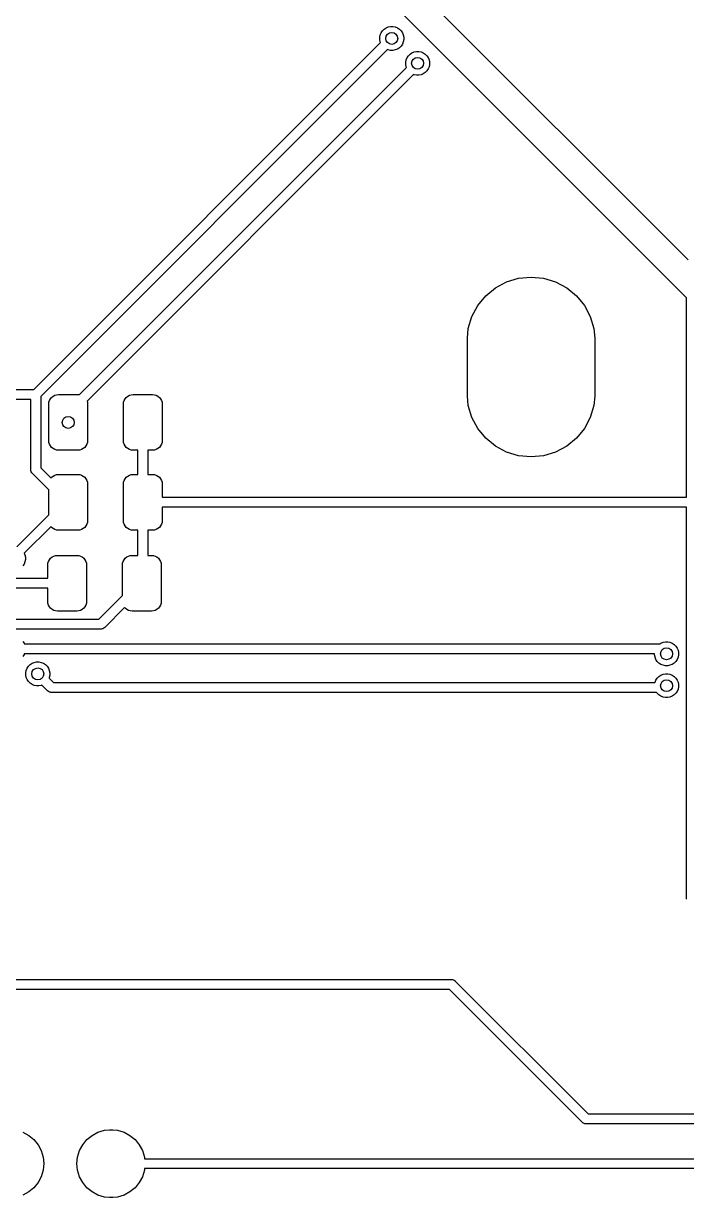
# Model space of a CAD drawing. Extents: x 0.8 to 4.31, y -4.31 to -0.81.
# Drawn here: x 1.457 to 2.112, y -4.295 to -3.135 of the extents above; entities that cross this region are included whole.
import ezdxf

# ---------------------------------------------------------------- set-up
doc = ezdxf.new("R2010")
doc.units = 0
doc.header["$MEASUREMENT"] = 0
doc.layers.add('BLACK', color=7, linetype='CONTINUOUS')

msp = doc.modelspace()

# ---------------------------------------------------------------- linework, layer by layer
at = {"layer": 'BLACK', "linetype": 'CONTINUOUS'}
for p, q in [((1.5048, -2.75951), (2.11389, -3.3686)), ((2.10954, -3.40323), (1.48532, -2.779)), ((1.80951, -3.14616), (1.8104, -3.14401)), ((1.8104, -3.14401), (1.81169, -3.14208)), ((1.81169, -3.14208), (1.81334, -3.14043)), ((1.81334, -3.14043), (1.81527, -3.13914)), ((1.81527, -3.13914), (1.81742, -3.13825)), ((1.81742, -3.13825), (1.8197, -3.1378)), ((1.8197, -3.1378), (1.82203, -3.1378)), ((1.82203, -3.1378), (1.82431, -3.13825)), ((1.82431, -3.13825), (1.82646, -3.13914)), ((1.82646, -3.13914), (1.8284, -3.14043)), ((1.8284, -3.14043), (1.83004, -3.14208)), ((1.83004, -3.14208), (1.83133, -3.14401)), ((1.83133, -3.14401), (1.83222, -3.14616)), ((1.46697, -3.49654), (1.80979, -3.15372)), ((1.80906, -3.14844), (1.80951, -3.14616)), ((1.80906, -3.15077), (1.80906, -3.14844)), ((1.80951, -3.15305), (1.80906, -3.15077)), ((1.80979, -3.15372), (1.80951, -3.15305)), ((1.83133, -3.1552), (1.83004, -3.15714)), ((1.83222, -3.15305), (1.83133, -3.1552)), ((1.83222, -3.14616), (1.83268, -3.14844)), ((1.83268, -3.15077), (1.83222, -3.15305)), ((1.83268, -3.14844), (1.83268, -3.15077)), ((1.81675, -3.16068), (1.47393, -3.5035)), ((1.81742, -3.16096), (1.81675, -3.16068)), ((1.8197, -3.16142), (1.81742, -3.16096)), ((1.82203, -3.16142), (1.8197, -3.16142)), ((1.82431, -3.16096), (1.82203, -3.16142)), ((1.82646, -3.16007), (1.82431, -3.16096)), ((1.8284, -3.15878), (1.82646, -3.16007)), ((1.83004, -3.15714), (1.8284, -3.15878)), ((1.83598, -3.16862), (1.83728, -3.16668)), ((1.83728, -3.16668), (1.83892, -3.16504)), ((1.83892, -3.16504), (1.84086, -3.16375)), ((1.84086, -3.16375), (1.84301, -3.16286)), ((1.84301, -3.16286), (1.84529, -3.1624)), ((1.84529, -3.1624), (1.84761, -3.1624)), ((1.84761, -3.1624), (1.8499, -3.16286)), ((1.8499, -3.16286), (1.85205, -3.16375)), ((1.85205, -3.16375), (1.85398, -3.16504)), ((1.85398, -3.16504), (1.85563, -3.16668)), ((1.85563, -3.16668), (1.85692, -3.16862)), ((1.512, -3.50171), (1.83537, -3.17833)), ((1.83464, -3.17305), (1.83509, -3.17077)), ((1.83464, -3.17538), (1.83464, -3.17305)), ((1.83509, -3.17766), (1.83464, -3.17538)), ((1.83509, -3.17077), (1.83598, -3.16862)), ((1.83537, -3.17833), (1.83509, -3.17766)), ((1.85692, -3.16862), (1.85781, -3.17077)), ((1.85781, -3.17766), (1.85692, -3.17981)), ((1.85781, -3.17077), (1.85826, -3.17305)), ((1.85826, -3.17538), (1.85781, -3.17766)), ((1.85826, -3.17305), (1.85826, -3.17538)), ((1.84233, -3.18529), (1.51962, -3.50801)), ((1.84301, -3.18557), (1.84233, -3.18529)), ((1.84529, -3.18602), (1.84301, -3.18557)), ((1.84761, -3.18602), (1.84529, -3.18602)), ((1.8499, -3.18557), (1.84761, -3.18602)), ((1.85205, -3.18468), (1.8499, -3.18557)), ((1.85398, -3.18339), (1.85205, -3.18468)), ((1.85563, -3.18174), (1.85398, -3.18339)), ((1.85692, -3.17981), (1.85563, -3.18174)), ((1.93444, -3.39034), (1.94631, -3.38674)), ((1.94631, -3.38674), (1.95866, -3.38552)), ((1.95866, -3.38552), (1.97101, -3.38674)), ((1.97101, -3.38674), (1.98288, -3.39034)), ((1.9139, -3.40406), (1.9235, -3.39619)), ((1.9235, -3.39619), (1.93444, -3.39034)), ((1.98288, -3.39034), (1.99383, -3.39619)), ((1.99383, -3.39619), (2.00342, -3.40406)), ((1.90603, -3.41365), (1.9139, -3.40406)), ((2.00342, -3.40406), (2.01129, -3.41365)), ((2.1122, -3.40589), (2.10954, -3.40323)), ((2.10954, -3.40323), (2.10954, -3.40323)), ((2.1122, -3.5243), (2.1122, -3.40589)), ((1.90018, -3.4246), (1.90603, -3.41365)), ((2.01129, -3.41365), (2.01714, -3.4246)), ((1.89658, -3.43647), (1.90018, -3.4246)), ((2.01714, -3.4246), (2.02074, -3.43647)), ((1.89567, -3.44572), (1.89658, -3.43647)), ((1.89567, -3.50309), (1.89567, -3.44572)), ((2.02074, -3.43647), (2.02165, -3.44572)), ((2.02165, -3.44572), (2.02165, -3.50309)), ((1.13912, -3.49654), (1.46697, -3.49654)), ((1.47393, -3.5035), (1.47393, -3.5741)), ((1.48342, -3.50583), (1.48461, -3.50438)), ((1.48461, -3.50438), (1.48607, -3.50318)), ((1.48607, -3.50318), (1.48773, -3.5023)), ((1.48773, -3.5023), (1.48953, -3.50175)), ((1.48953, -3.50175), (1.4914, -3.50157)), ((1.4914, -3.50157), (1.51059, -3.50157)), ((1.51059, -3.50157), (1.512, -3.50171)), ((1.55724, -3.50583), (1.55843, -3.50438)), ((1.55843, -3.50438), (1.55989, -3.50318)), ((1.55989, -3.50318), (1.56155, -3.5023)), ((1.56155, -3.5023), (1.56335, -3.50175)), ((1.56335, -3.50175), (1.56522, -3.50157)), ((1.56522, -3.50157), (1.58441, -3.50157)), ((1.58441, -3.50157), (1.58628, -3.50175)), ((1.58628, -3.50175), (1.58808, -3.5023)), ((1.58808, -3.5023), (1.58974, -3.50318)), ((1.58974, -3.50318), (1.5912, -3.50438)), ((1.5912, -3.50438), (1.59239, -3.50583)), ((1.89658, -3.51235), (1.89567, -3.50309)), ((2.02165, -3.50309), (2.02074, -3.51235)), ((1.46409, -3.50639), (1.14141, -3.50639)), ((1.46409, -3.5759), (1.46409, -3.50639)), ((1.4818, -3.51116), (1.48199, -3.50929)), ((1.4818, -3.54709), (1.4818, -3.51116)), ((1.48199, -3.50929), (1.48253, -3.50749)), ((1.48253, -3.50749), (1.48342, -3.50583)), ((1.51962, -3.50801), (1.52, -3.50929)), ((1.52, -3.50929), (1.52019, -3.51116)), ((1.52019, -3.51116), (1.52019, -3.54709)), ((1.55562, -3.51116), (1.55581, -3.50929)), ((1.55562, -3.54709), (1.55562, -3.51116)), ((1.55581, -3.50929), (1.55635, -3.50749)), ((1.55635, -3.50749), (1.55724, -3.50583)), ((1.59239, -3.50583), (1.59328, -3.50749)), ((1.59328, -3.50749), (1.59382, -3.50929)), ((1.59382, -3.50929), (1.59401, -3.51116)), ((1.59401, -3.51116), (1.59401, -3.54709)), ((1.90018, -3.52422), (1.89658, -3.51235)), ((2.02074, -3.51235), (2.01714, -3.52422)), ((1.90603, -3.53517), (1.90018, -3.52422)), ((2.01714, -3.52422), (2.01129, -3.53517)), ((2.1122, -3.60304), (2.1122, -3.5243)), ((2.1122, -3.5243), (2.1122, -3.5243)), ((1.9139, -3.54476), (1.90603, -3.53517)), ((2.01129, -3.53517), (2.00342, -3.54476)), ((1.48199, -3.54896), (1.4818, -3.54709)), ((1.48253, -3.55076), (1.48199, -3.54896)), ((1.48342, -3.55242), (1.48253, -3.55076)), ((1.51946, -3.55076), (1.51857, -3.55242)), ((1.52, -3.54896), (1.51946, -3.55076)), ((1.52019, -3.54709), (1.52, -3.54896)), ((1.55581, -3.54896), (1.55562, -3.54709)), ((1.55635, -3.55076), (1.55581, -3.54896)), ((1.55724, -3.55242), (1.55635, -3.55076)), ((1.59328, -3.55076), (1.59239, -3.55242)), ((1.59382, -3.54896), (1.59328, -3.55076)), ((1.59401, -3.54709), (1.59382, -3.54896)), ((1.9235, -3.55263), (1.9139, -3.54476)), ((2.00342, -3.54476), (1.99383, -3.55263)), ((1.48461, -3.55387), (1.48342, -3.55242)), ((1.48607, -3.55507), (1.48461, -3.55387)), ((1.48773, -3.55595), (1.48607, -3.55507)), ((1.48953, -3.5565), (1.48773, -3.55595)), ((1.4914, -3.55669), (1.48953, -3.5565)), ((1.51059, -3.55669), (1.4914, -3.55669)), ((1.51246, -3.5565), (1.51059, -3.55669)), ((1.51426, -3.55595), (1.51246, -3.5565)), ((1.51592, -3.55507), (1.51426, -3.55595)), ((1.51738, -3.55387), (1.51592, -3.55507)), ((1.51857, -3.55242), (1.51738, -3.55387)), ((1.55843, -3.55387), (1.55724, -3.55242)), ((1.55989, -3.55507), (1.55843, -3.55387)), ((1.56155, -3.55595), (1.55989, -3.55507)), ((1.56335, -3.5565), (1.56155, -3.55595)), ((1.56522, -3.55669), (1.56335, -3.5565)), ((1.56989, -3.55669), (1.56522, -3.55669)), ((1.56989, -3.58057), (1.56989, -3.55669)), ((1.58441, -3.55669), (1.57974, -3.55669)), ((1.57974, -3.55669), (1.57974, -3.58057)), ((1.58628, -3.5565), (1.58441, -3.55669)), ((1.58808, -3.55595), (1.58628, -3.5565)), ((1.58974, -3.55507), (1.58808, -3.55595)), ((1.5912, -3.55387), (1.58974, -3.55507)), ((1.59239, -3.55242), (1.5912, -3.55387)), ((1.93444, -3.55848), (1.9235, -3.55263)), ((1.94631, -3.56208), (1.93444, -3.55848)), ((1.95866, -3.5633), (1.94631, -3.56208)), ((1.97101, -3.56208), (1.95866, -3.5633)), ((1.98288, -3.55848), (1.97101, -3.56208)), ((1.99383, -3.55263), (1.98288, -3.55848)), ((1.47393, -3.5741), (1.48398, -3.58415)), ((1.46406, -3.57614), (1.46409, -3.5759)), ((1.46409, -3.57638), (1.46406, -3.57614)), ((1.46416, -3.5771), (1.46409, -3.57638)), ((1.46409, -3.57638), (1.46409, -3.57638)), ((1.46444, -3.57803), (1.46416, -3.5771)), ((1.4649, -3.57888), (1.46444, -3.57803)), ((1.46551, -3.57963), (1.4649, -3.57888)), ((1.4657, -3.57979), (1.46551, -3.57963)), ((1.4818, -3.59589), (1.4657, -3.57979)), ((1.48398, -3.58415), (1.48461, -3.58338)), ((1.48461, -3.58338), (1.48607, -3.58218)), ((1.48607, -3.58218), (1.48773, -3.5813)), ((1.48773, -3.5813), (1.48953, -3.58075)), ((1.48953, -3.58075), (1.4914, -3.58057)), ((1.4914, -3.58057), (1.51059, -3.58057)), ((1.51059, -3.58057), (1.51246, -3.58075)), ((1.51246, -3.58075), (1.51426, -3.5813)), ((1.51426, -3.5813), (1.51592, -3.58218)), ((1.51592, -3.58218), (1.51738, -3.58338)), ((1.51738, -3.58338), (1.51857, -3.58483)), ((1.51857, -3.58483), (1.51946, -3.58649)), ((1.55635, -3.58649), (1.55724, -3.58483)), ((1.55724, -3.58483), (1.55843, -3.58338)), ((1.55843, -3.58338), (1.55989, -3.58218)), ((1.55989, -3.58218), (1.56155, -3.5813)), ((1.56155, -3.5813), (1.56335, -3.58075)), ((1.56335, -3.58075), (1.56522, -3.58057)), ((1.56522, -3.58057), (1.56989, -3.58057)), ((1.57974, -3.58057), (1.58441, -3.58057)), ((1.58441, -3.58057), (1.58628, -3.58075)), ((1.58628, -3.58075), (1.58808, -3.5813)), ((1.58808, -3.5813), (1.58974, -3.58218)), ((1.58974, -3.58218), (1.5912, -3.58338)), ((1.5912, -3.58338), (1.59239, -3.58483)), ((1.59239, -3.58483), (1.59328, -3.58649)), ((1.4818, -3.62036), (1.4818, -3.59589)), ((1.51946, -3.58649), (1.52, -3.58829)), ((1.52, -3.58829), (1.52019, -3.59016)), ((1.52019, -3.59016), (1.52019, -3.62609)), ((1.55562, -3.59016), (1.55581, -3.58829)), ((1.55562, -3.62609), (1.55562, -3.59016)), ((1.55581, -3.58829), (1.55635, -3.58649)), ((1.59328, -3.58649), (1.59382, -3.58829)), ((1.59382, -3.58829), (1.59401, -3.59016)), ((1.59401, -3.59016), (1.59401, -3.6032)), ((1.59401, -3.6032), (2.1122, -3.6032)), ((2.1122, -3.6032), (2.1122, -3.60304)), ((2.1122, -3.60304), (2.1122, -3.60304)), ((1.45005, -3.65211), (1.4818, -3.62036)), ((2.1122, -3.61305), (1.59401, -3.61305)), ((1.59401, -3.61305), (1.59401, -3.62609)), ((2.1122, -3.99696), (2.1122, -3.61305)), ((1.48398, -3.6321), (1.45756, -3.65852)), ((1.48461, -3.63287), (1.48398, -3.6321)), ((1.51857, -3.63142), (1.51738, -3.63287)), ((1.51946, -3.62976), (1.51857, -3.63142)), ((1.52, -3.62796), (1.51946, -3.62976)), ((1.52019, -3.62609), (1.52, -3.62796)), ((1.55581, -3.62796), (1.55562, -3.62609)), ((1.55635, -3.62976), (1.55581, -3.62796)), ((1.55724, -3.63142), (1.55635, -3.62976)), ((1.55843, -3.63287), (1.55724, -3.63142)), ((1.59239, -3.63142), (1.5912, -3.63287)), ((1.59328, -3.62976), (1.59239, -3.63142)), ((1.59382, -3.62796), (1.59328, -3.62976)), ((1.59401, -3.62609), (1.59382, -3.62796)), ((1.48607, -3.63407), (1.48461, -3.63287)), ((1.48773, -3.63495), (1.48607, -3.63407)), ((1.48953, -3.6355), (1.48773, -3.63495)), ((1.4914, -3.63569), (1.48953, -3.6355)), ((1.51059, -3.63569), (1.4914, -3.63569)), ((1.51246, -3.6355), (1.51059, -3.63569)), ((1.51426, -3.63495), (1.51246, -3.6355)), ((1.51592, -3.63407), (1.51426, -3.63495)), ((1.51738, -3.63287), (1.51592, -3.63407)), ((1.55989, -3.63407), (1.55843, -3.63287)), ((1.56155, -3.63495), (1.55989, -3.63407)), ((1.56335, -3.6355), (1.56155, -3.63495)), ((1.56522, -3.63569), (1.56335, -3.6355)), ((1.56989, -3.63569), (1.56522, -3.63569)), ((1.56989, -3.66057), (1.56989, -3.63569)), ((1.58441, -3.63569), (1.57974, -3.63569)), ((1.57974, -3.63569), (1.57974, -3.66057)), ((1.58628, -3.6355), (1.58441, -3.63569)), ((1.58808, -3.63495), (1.58628, -3.6355)), ((1.58974, -3.63407), (1.58808, -3.63495)), ((1.5912, -3.63287), (1.58974, -3.63407)), ((1.45821, -3.66696), (1.45732, -3.66911)), ((1.45756, -3.65852), (1.45821, -3.66007)), ((1.45821, -3.66007), (1.45866, -3.66236)), ((1.45866, -3.66468), (1.45821, -3.66696)), ((1.45866, -3.66236), (1.45866, -3.66468)), ((1.48099, -3.66829), (1.48153, -3.66649)), ((1.48153, -3.66649), (1.48242, -3.66483)), ((1.48242, -3.66483), (1.48361, -3.66338)), ((1.48361, -3.66338), (1.48507, -3.66218)), ((1.48507, -3.66218), (1.48673, -3.6613)), ((1.48673, -3.6613), (1.48853, -3.66075)), ((1.48853, -3.66075), (1.4904, -3.66057)), ((1.4904, -3.66057), (1.50959, -3.66057)), ((1.50959, -3.66057), (1.51146, -3.66075)), ((1.51146, -3.66075), (1.51326, -3.6613)), ((1.51326, -3.6613), (1.51492, -3.66218)), ((1.51492, -3.66218), (1.51638, -3.66338)), ((1.51638, -3.66338), (1.51757, -3.66483)), ((1.51757, -3.66483), (1.51846, -3.66649)), ((1.51846, -3.66649), (1.519, -3.66829)), ((1.55481, -3.66829), (1.55535, -3.66649)), ((1.55535, -3.66649), (1.55624, -3.66483)), ((1.55624, -3.66483), (1.55743, -3.66338)), ((1.55743, -3.66338), (1.55889, -3.66218)), ((1.55889, -3.66218), (1.56055, -3.6613)), ((1.56055, -3.6613), (1.56235, -3.66075)), ((1.56235, -3.66075), (1.56422, -3.66057)), ((1.56422, -3.66057), (1.56989, -3.66057)), ((1.57974, -3.66057), (1.58341, -3.66057)), ((1.58341, -3.66057), (1.58528, -3.66075)), ((1.58528, -3.66075), (1.58708, -3.6613)), ((1.58708, -3.6613), (1.58874, -3.66218)), ((1.58874, -3.66218), (1.5902, -3.66338)), ((1.5902, -3.66338), (1.59139, -3.66483)), ((1.59139, -3.66483), (1.59228, -3.66649)), ((1.59228, -3.66649), (1.59282, -3.66829)), ((1.45732, -3.66911), (1.45602, -3.67105)), ((1.4808, -3.67016), (1.48099, -3.66829)), ((1.4808, -3.6832), (1.4808, -3.67016)), ((1.519, -3.66829), (1.51919, -3.67016)), ((1.51919, -3.67016), (1.51919, -3.70609)), ((1.55462, -3.67016), (1.55481, -3.66829)), ((1.55462, -3.70036), (1.55462, -3.67016)), ((1.59282, -3.66829), (1.59301, -3.67016)), ((1.59301, -3.67016), (1.59301, -3.70609)), ((1.24922, -3.6832), (1.4808, -3.6832)), ((1.4808, -3.69305), (1.24742, -3.69305)), ((1.4808, -3.70609), (1.4808, -3.69305)), ((1.53142, -3.72356), (1.55462, -3.70036)), ((1.48099, -3.70796), (1.4808, -3.70609)), ((1.48153, -3.70976), (1.48099, -3.70796)), ((1.48242, -3.71142), (1.48153, -3.70976)), ((1.48361, -3.71287), (1.48242, -3.71142)), ((1.48507, -3.71407), (1.48361, -3.71287)), ((1.51638, -3.71287), (1.51492, -3.71407)), ((1.51757, -3.71142), (1.51638, -3.71287)), ((1.51846, -3.70976), (1.51757, -3.71142)), ((1.519, -3.70796), (1.51846, -3.70976)), ((1.51919, -3.70609), (1.519, -3.70796)), ((1.5568, -3.7121), (1.53711, -3.73179)), ((1.55743, -3.71287), (1.5568, -3.7121)), ((1.55889, -3.71407), (1.55743, -3.71287)), ((1.5902, -3.71287), (1.58874, -3.71407)), ((1.59139, -3.71142), (1.5902, -3.71287)), ((1.59228, -3.70976), (1.59139, -3.71142)), ((1.59282, -3.70796), (1.59228, -3.70976)), ((1.59301, -3.70609), (1.59282, -3.70796)), ((1.24036, -3.72356), (1.53142, -3.72356)), ((1.48673, -3.71495), (1.48507, -3.71407)), ((1.48853, -3.7155), (1.48673, -3.71495)), ((1.4904, -3.71569), (1.48853, -3.7155)), ((1.50959, -3.71569), (1.4904, -3.71569)), ((1.51146, -3.7155), (1.50959, -3.71569)), ((1.51326, -3.71495), (1.51146, -3.7155)), ((1.51492, -3.71407), (1.51326, -3.71495)), ((1.56055, -3.71495), (1.55889, -3.71407)), ((1.56235, -3.7155), (1.56055, -3.71495)), ((1.56422, -3.71569), (1.56235, -3.7155)), ((1.58341, -3.71569), (1.56422, -3.71569)), ((1.58528, -3.7155), (1.58341, -3.71569)), ((1.58708, -3.71495), (1.58528, -3.7155)), ((1.58874, -3.71407), (1.58708, -3.71495)), ((1.53322, -3.7334), (1.23856, -3.7334)), ((1.53346, -3.73343), (1.53322, -3.7334)), ((1.5337, -3.7334), (1.53346, -3.73343)), ((1.53442, -3.73333), (1.5337, -3.7334)), ((1.5337, -3.7334), (1.5337, -3.7334)), ((1.53535, -3.73305), (1.53442, -3.73333)), ((1.53621, -3.73259), (1.53535, -3.73305)), ((1.53696, -3.73198), (1.53621, -3.73259)), ((1.53711, -3.73179), (1.53696, -3.73198)), ((1.45602, -3.74556), (1.45732, -3.74749)), ((1.45732, -3.74749), (1.4576, -3.74817)), ((1.4576, -3.74817), (2.08579, -3.74817)), ((2.08579, -3.74817), (2.08693, -3.74741)), ((2.08693, -3.74741), (2.08907, -3.74652)), ((2.08907, -3.74652), (2.09136, -3.74606)), ((2.09136, -3.74606), (2.09368, -3.74606)), ((2.09368, -3.74606), (2.09596, -3.74652)), ((2.09596, -3.74652), (2.09811, -3.74741)), ((2.09811, -3.74741), (2.10005, -3.7487)), ((1.45732, -3.75868), (1.45602, -3.76062)), ((1.4576, -3.75801), (1.45732, -3.75868)), ((2.08071, -3.75801), (1.4576, -3.75801)), ((2.08071, -3.75904), (2.08071, -3.75801)), ((2.08116, -3.76132), (2.08071, -3.75904)), ((2.10005, -3.7487), (2.10169, -3.75034)), ((2.10169, -3.75034), (2.10299, -3.75228)), ((2.10299, -3.75228), (2.10388, -3.75443)), ((2.10388, -3.75443), (2.10433, -3.75671)), ((2.10433, -3.75904), (2.10388, -3.76132)), ((2.10433, -3.75671), (2.10433, -3.75904)), ((1.46046, -3.7721), (1.46176, -3.77016)), ((1.46176, -3.77016), (1.4634, -3.76852)), ((1.4634, -3.76852), (1.46533, -3.76723)), ((1.46533, -3.76723), (1.46748, -3.76634)), ((1.46748, -3.76634), (1.46977, -3.76588)), ((1.46977, -3.76588), (1.47209, -3.76588)), ((1.47209, -3.76588), (1.47437, -3.76634)), ((1.47437, -3.76634), (1.47652, -3.76723)), ((1.47652, -3.76723), (1.47846, -3.76852)), ((1.47846, -3.76852), (1.4801, -3.77016)), ((1.4801, -3.77016), (1.4814, -3.7721)), ((2.08205, -3.76347), (2.08116, -3.76132)), ((2.08335, -3.7654), (2.08205, -3.76347)), ((2.08499, -3.76705), (2.08335, -3.7654)), ((2.08693, -3.76834), (2.08499, -3.76705)), ((2.08907, -3.76923), (2.08693, -3.76834)), ((2.09136, -3.76968), (2.08907, -3.76923)), ((2.09368, -3.76968), (2.09136, -3.76968)), ((2.09596, -3.76923), (2.09368, -3.76968)), ((2.09811, -3.76834), (2.09596, -3.76923)), ((2.10005, -3.76705), (2.09811, -3.76834)), ((2.10169, -3.7654), (2.10005, -3.76705)), ((2.10299, -3.76347), (2.10169, -3.7654)), ((2.10388, -3.76132), (2.10299, -3.76347)), ((1.45912, -3.77653), (1.45957, -3.77425)), ((1.45912, -3.77886), (1.45912, -3.77653)), ((1.45957, -3.78114), (1.45912, -3.77886)), ((1.45957, -3.77425), (1.46046, -3.7721)), ((1.46046, -3.78329), (1.45957, -3.78114)), ((1.4814, -3.7721), (1.48229, -3.77425)), ((1.48229, -3.78114), (1.48201, -3.78181)), ((1.48201, -3.78181), (1.48637, -3.78617)), ((1.48229, -3.77425), (1.48274, -3.77653)), ((1.48274, -3.77886), (1.48229, -3.78114)), ((1.48274, -3.77653), (1.48274, -3.77886)), ((2.08205, -3.78378), (2.08335, -3.78184)), ((2.08335, -3.78184), (2.08499, -3.7802)), ((2.08499, -3.7802), (2.08693, -3.7789)), ((2.08693, -3.7789), (2.08907, -3.77801)), ((2.08907, -3.77801), (2.09136, -3.77756)), ((2.09136, -3.77756), (2.09368, -3.77756)), ((2.09368, -3.77756), (2.09596, -3.77801)), ((2.09596, -3.77801), (2.09811, -3.7789)), ((2.09811, -3.7789), (2.10005, -3.7802)), ((2.10005, -3.7802), (2.10169, -3.78184)), ((2.10169, -3.78184), (2.10299, -3.78378)), ((1.46176, -3.78522), (1.46046, -3.78329)), ((1.4634, -3.78687), (1.46176, -3.78522)), ((1.46533, -3.78816), (1.4634, -3.78687)), ((1.46748, -3.78905), (1.46533, -3.78816)), ((1.46977, -3.7895), (1.46748, -3.78905)), ((1.47209, -3.7895), (1.46977, -3.7895)), ((1.47437, -3.78905), (1.47209, -3.7895)), ((1.47505, -3.78877), (1.47437, -3.78905)), ((1.48068, -3.7944), (1.47505, -3.78877)), ((1.48083, -3.79459), (1.48068, -3.7944)), ((1.48102, -3.79474), (1.48083, -3.79459)), ((1.48637, -3.78617), (2.08111, -3.78617)), ((2.08111, -3.78617), (2.08116, -3.78592)), ((2.08116, -3.78592), (2.08205, -3.78378)), ((2.10299, -3.78378), (2.10388, -3.78592)), ((2.10388, -3.79282), (2.10299, -3.79496)), ((2.10388, -3.78592), (2.10433, -3.78821)), ((2.10433, -3.79053), (2.10388, -3.79282)), ((2.10433, -3.78821), (2.10433, -3.79053)), ((1.48158, -3.7952), (1.48102, -3.79474)), ((1.48244, -3.79566), (1.48158, -3.7952)), ((1.48336, -3.79594), (1.48244, -3.79566)), ((1.48409, -3.79601), (1.48336, -3.79594)), ((1.48433, -3.79604), (1.48409, -3.79601)), ((1.48409, -3.79601), (1.48409, -3.79601)), ((1.48457, -3.79601), (1.48433, -3.79604)), ((2.08275, -3.79601), (1.48457, -3.79601)), ((2.08335, -3.7969), (2.08275, -3.79601)), ((2.08499, -3.79854), (2.08335, -3.7969)), ((2.08693, -3.79984), (2.08499, -3.79854)), ((2.08907, -3.80073), (2.08693, -3.79984)), ((2.09136, -3.80118), (2.08907, -3.80073)), ((2.09368, -3.80118), (2.09136, -3.80118)), ((2.09596, -3.80073), (2.09368, -3.80118)), ((2.09811, -3.79984), (2.09596, -3.80073)), ((2.10005, -3.79854), (2.09811, -3.79984)), ((2.10169, -3.7969), (2.10005, -3.79854)), ((2.10299, -3.79496), (2.10169, -3.7969)), ((2.11214, -3.99764), (2.1122, -3.99696)), ((2.1122, -3.99831), (2.11214, -3.99764)), ((2.1124, -4.00034), (2.1122, -3.99831)), ((1.2676, -4.07972), (1.87968, -4.07972)), ((1.87968, -4.07972), (1.87992, -4.0797)), ((1.87992, -4.0797), (1.88016, -4.07972)), ((1.88016, -4.07972), (1.88016, -4.07972)), ((1.88016, -4.07972), (1.88089, -4.0798)), ((1.88089, -4.0798), (1.88181, -4.08008)), ((1.88181, -4.08008), (1.88267, -4.08053)), ((1.88267, -4.08053), (1.88342, -4.08115)), ((1.88342, -4.08115), (1.88357, -4.08134)), ((1.88357, -4.08134), (2.0149, -4.21267)), ((1.87788, -4.08957), (1.26181, -4.08957)), ((2.00921, -4.2209), (1.87788, -4.08957)), ((2.00937, -4.22108), (2.00921, -4.2209)), ((2.00955, -4.22124), (2.00937, -4.22108)), ((2.01002, -4.22162), (2.00955, -4.22124)), ((2.00955, -4.22124), (2.00955, -4.22124)), ((2.01012, -4.2217), (2.01002, -4.22162)), ((2.01097, -4.22216), (2.01012, -4.2217)), ((2.0119, -4.22244), (2.01097, -4.22216)), ((2.01262, -4.22251), (2.0119, -4.22244)), ((2.01286, -4.22253), (2.01262, -4.22251)), ((2.01262, -4.22251), (2.01262, -4.22251)), ((2.0131, -4.22251), (2.01286, -4.22253)), ((2.43572, -4.22251), (2.0131, -4.22251)), ((2.0149, -4.21267), (2.43392, -4.21267)), ((1.45618, -4.23074), (1.46199, -4.23385)), ((1.46199, -4.23385), (1.46708, -4.23803)), ((1.51953, -4.23803), (1.52463, -4.23385)), ((1.52463, -4.23385), (1.53044, -4.23074)), ((1.53044, -4.23074), (1.53675, -4.22883)), ((1.53675, -4.22883), (1.54166, -4.22835)), ((1.54166, -4.22835), (1.54495, -4.22835)), ((1.54495, -4.22835), (1.54987, -4.22883)), ((1.54987, -4.22883), (1.55618, -4.23074)), ((1.55618, -4.23074), (1.56199, -4.23385)), ((1.56199, -4.23385), (1.56708, -4.23803)), ((1.46708, -4.23803), (1.47127, -4.24313)), ((1.47127, -4.24313), (1.47437, -4.24894)), ((1.51224, -4.24894), (1.51535, -4.24313)), ((1.51535, -4.24313), (1.51953, -4.23803)), ((1.56708, -4.23803), (1.57127, -4.24313)), ((1.57127, -4.24313), (1.57437, -4.24894)), ((1.47437, -4.24894), (1.47629, -4.25525)), ((1.47629, -4.25525), (1.47693, -4.26181)), ((1.50968, -4.26181), (1.51033, -4.25525)), ((1.51033, -4.25525), (1.51224, -4.24894)), ((1.57437, -4.24894), (1.57629, -4.25525)), ((1.57629, -4.25525), (1.57645, -4.25689)), ((1.57645, -4.25689), (2.43891, -4.25689)), ((1.47629, -4.26837), (1.47437, -4.27468)), ((1.47693, -4.26181), (1.47629, -4.26837)), ((1.51033, -4.26837), (1.50968, -4.26181)), ((1.51224, -4.27468), (1.51033, -4.26837)), ((1.57629, -4.26837), (1.57437, -4.27468)), ((1.57645, -4.26673), (1.57629, -4.26837)), ((2.4407, -4.26673), (1.57645, -4.26673)), ((1.47127, -4.28049), (1.46708, -4.28559)), ((1.47437, -4.27468), (1.47127, -4.28049)), ((1.51535, -4.28049), (1.51224, -4.27468)), ((1.51953, -4.28559), (1.51535, -4.28049)), ((1.57127, -4.28049), (1.56708, -4.28559)), ((1.57437, -4.27468), (1.57127, -4.28049)), ((1.46199, -4.28977), (1.45618, -4.29288)), ((1.46708, -4.28559), (1.46199, -4.28977)), ((1.52463, -4.28977), (1.51953, -4.28559)), ((1.53044, -4.29288), (1.52463, -4.28977)), ((1.53675, -4.29479), (1.53044, -4.29288)), ((1.55618, -4.29288), (1.54987, -4.29479)), ((1.56199, -4.28977), (1.55618, -4.29288)), ((1.56708, -4.28559), (1.56199, -4.28977)), ((1.54166, -4.29528), (1.53675, -4.29479)), ((1.54495, -4.29528), (1.54166, -4.29528)), ((1.54987, -4.29479), (1.54495, -4.29528))]:
    msp.add_line(p, q, dxfattribs=at)
at = {"layer": 'BLACK'}
for centre in [(1.82087, -3.14961), (1.84645, -3.17421), (1.501, -3.52913), (2.09252, -3.75787), (1.47093, -3.77769), (2.09252, -3.78937)]:
    msp.add_circle(centre, 0.005906, dxfattribs=at)

doc.saveas('drawing.dxf')
